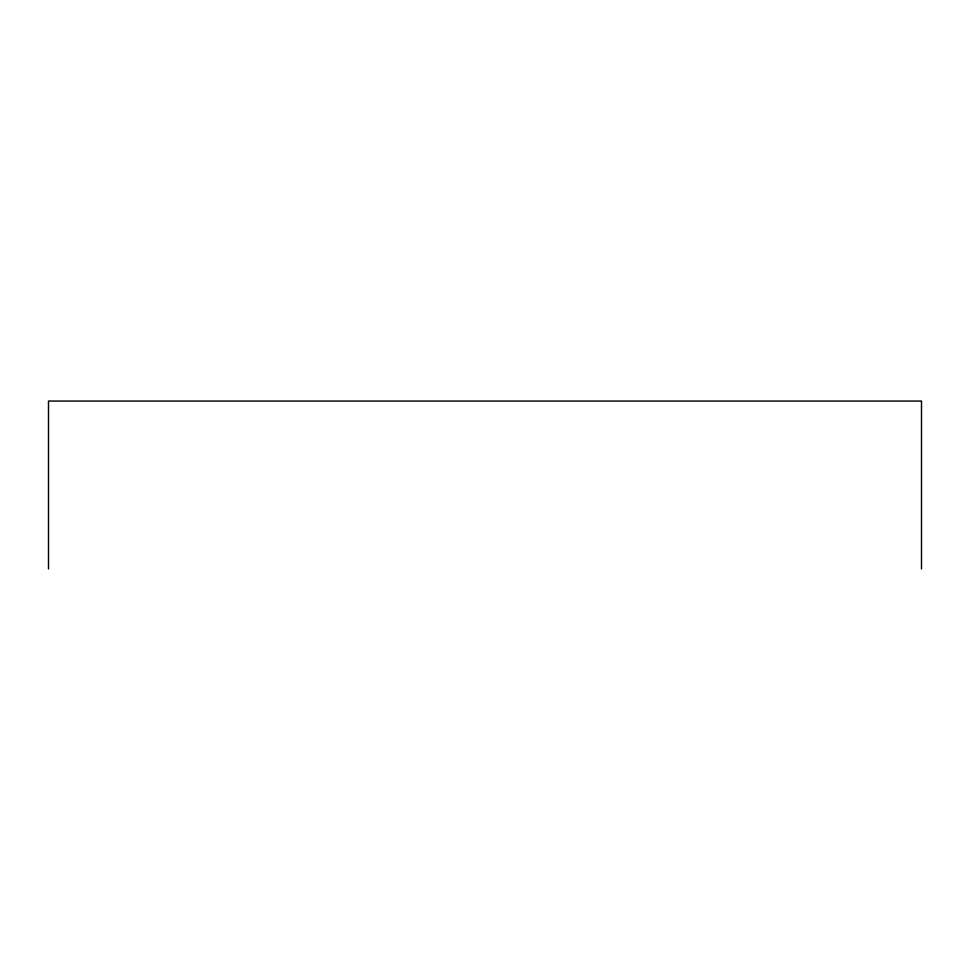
<?xml version="1.0" encoding="UTF-8"?>
<svg xmlns="http://www.w3.org/2000/svg" width="970" height="970" viewBox="0 0 970 970"><rect width="100%" height="100%" fill="white"/><g stroke="black" fill="none" stroke-linecap="round" stroke-linejoin="round"><path stroke-width="1.45" d="M921.5 568.941L921.5 401.059L48.5 401.059L48.5 568.941"/></g></svg>
